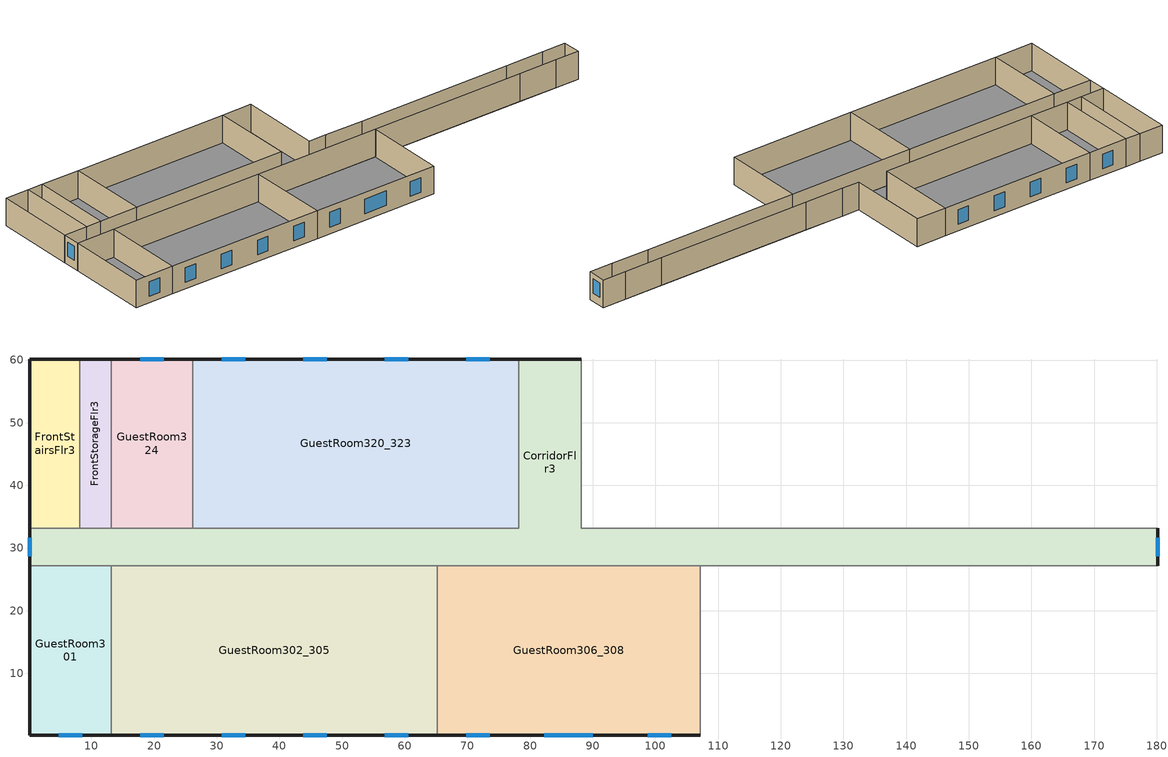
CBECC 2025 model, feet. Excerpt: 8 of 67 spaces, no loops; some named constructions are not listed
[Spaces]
CorridorFlr3
 floor to CorridorFlr2 (NACM_Interior Floor): 88.16,60.16 88.16,33.16 180.16,33.16 180.16,27.16 0.16,27.16 0.16,33.16 78.16,33.16 78.16,60.16 z20
 wall outside (Base_CZ12-NonresMetalFrameWallU055): 0.16,33.16 0.16,27.16 / 180.16,27.16 180.16,33.16 / 88.16,60.16 78.16,60.16 z20:29
 wall to RearStairsFlr3 (NACM_Interior Wall): 180.16,33.16 172.16,33.16 z20:29
 wall to GuestRoom320_323 (NACM_Interior Wall): 78.16,60.16 78.16,33.16 26.16,33.16 z20:29
 wall to GuestRoom324 (NACM_Interior Wall): 26.16,33.16 13.16,33.16 z20:29
 wall to FrontStorageFlr3 (NACM_Interior Wall): 13.16,33.16 8.16,33.16 z20:29
 wall to FrontStairsFlr3 (NACM_Interior Wall): 8.16,33.16 0.16,33.16 z20:29
 wall to GuestRoom301 (NACM_Interior Wall): 0.16,27.16 13.16,27.16 z20:29
 wall to GuestRoom302_305 (NACM_Interior Wall): 13.16,27.16 65.16,27.16 z20:29
 wall to GuestRoom306_308 (NACM_Interior Wall): 65.16,27.16 107.16,27.16 z20:29
 wall to GuestRoom309_312 (NACM_Interior Wall): 107.16,27.16 159.16,27.16 z20:29
 wall to GuestRoom313 (NACM_Interior Wall): 159.16,27.16 172.16,27.16 z20:29
 wall to RearStorageFlr3 (NACM_Interior Wall): 172.16,27.16 180.16,27.16 z20:29
 wall to GuestRoom314 (NACM_Interior Wall): 172.16,33.16 159.16,33.16 z20:29
 wall to GuestRoom315_318 (NACM_Interior Wall): 159.16,33.16 107.16,33.16 z20:29
 wall to GuestRoom319 (NACM_Interior Wall): 107.16,33.16 94.16,33.16 z20:29
 wall to ElevatorCoreFlr3 (NACM_Interior Wall): 94.16,33.16 88.16,33.16 88.16,60.16 z20:29
 window (Base_AllCZ_FixedWinU34_NRes): 0.16,31.68 0.16,28.65 / 180.16,28.65 180.16,31.68 z22.76:27.41
GuestRoom320_323
 floor to GuestRoom220_223 (NACM_Interior Floor): 78.16,60.16 78.16,33.16 26.16,33.16 26.16,60.16 z20
 wall outside (Base_CZ12-ResMetalFrameWallU069): 78.16,60.16 26.16,60.16 z20:29
 wall to GuestRoom324 (NACM_Interior Wall): 26.16,60.16 26.16,33.16 z20:29
 window (Base_AllCZ_FixedWinU36_Res): 73.53,60.16 69.79,60.16 / 60.53,60.16 56.79,60.16 / 47.53,60.16 43.79,60.16 / 34.53,60.16 30.79,60.16 z22.13:26.87
GuestRoom324
 floor to GuestRoom224 (NACM_Interior Floor): 26.16,60.16 26.16,33.16 13.16,33.16 13.16,60.16 z20
 wall outside (Base_CZ12-ResMetalFrameWallU069): 26.16,60.16 13.16,60.16 z20:29
 wall to FrontStorageFlr3 (NACM_Interior Wall): 13.16,60.16 13.16,33.16 z20:29
 window (Base_AllCZ_FixedWinU36_Res): 21.53,60.16 17.79,60.16 z22.13:26.87
FrontStorageFlr3
 floor to FrontStorageFlr2 (NACM_Interior Floor): 13.16,60.16 13.16,33.16 8.16,33.16 8.16,60.16 z20
 wall outside (Base_CZ12-NonresMetalFrameWallU055): 13.16,60.16 8.16,60.16 z20:29
 wall to FrontStairsFlr3 (NACM_Interior Wall): 8.16,60.16 8.16,33.16 z20:29
FrontStairsFlr3
 floor to FrontStairsFlr2 (NACM_Interior Floor): 8.16,60.16 8.16,33.16 0.16,33.16 0.16,60.16 z20
 wall outside (Base_CZ12-NonresMetalFrameWallU055): 8.16,60.16 0.16,60.16 0.16,33.16 z20:29
GuestRoom301
 floor to GuestRoom201 (NACM_Interior Floor): 13.16,27.16 13.16,0.16 0.16,0.16 0.16,27.16 z20
 wall outside (Base_CZ12-ResMetalFrameWallU069): 0.16,27.16 0.16,0.16 13.16,0.16 z20:29
 wall to GuestRoom302_305 (NACM_Interior Wall): 13.16,0.16 13.16,27.16 z20:29
 window (Base_AllCZ_FixedWinU36_Res): 4.79,0.16 8.53,0.16 z22.13:26.87
GuestRoom302_305
 floor to GuestRoom202_205 (NACM_Interior Floor): 65.16,27.16 65.16,0.16 13.16,0.16 13.16,27.16 z20
 wall outside (Base_CZ12-ResMetalFrameWallU069): 13.16,0.16 65.16,0.16 z20:29
 wall to GuestRoom306_308 (NACM_Interior Wall): 65.16,0.16 65.16,27.16 z20:29
 window (Base_AllCZ_FixedWinU36_Res): 17.79,0.16 21.53,0.16 / 30.79,0.16 34.53,0.16 / 43.79,0.16 47.53,0.16 / 56.79,0.16 60.53,0.16 z22.13:26.87
GuestRoom306_308
 floor to GuestRoom206_208 (NACM_Interior Floor): 107.16,27.16 107.16,0.16 65.16,0.16 65.16,27.16 z20
 wall outside (Base_CZ12-ResMetalFrameWallU069): 65.16,0.16 107.16,0.16 z20:29
 wall to GuestRoom309_312 (NACM_Interior Wall): 107.16,0.16 107.16,27.16 z20:29
 window (Base_AllCZ_FixedWinU36_Res): 69.79,0.16 73.53,0.16 / 82.29,0.16 90.03,0.16 / 98.79,0.16 102.53,0.16 z22.13:26.87
[ConsAssm]
Name | CompatibleSurfType | MatRef[1] | MatRef[2] | MatRef[3] | MatRef[4] | MatRef[5] | MatRef[6] | MatRef[7]
Base_CZ12-NonresMetalFrameWallU055 | ExteriorWall | Stucco - 7/8 in. | Compliance Insulation R14.60 | Compliance Insulation R1.41 | Compliance Insulation R0.02 | Compliance Insulation R0.02 | Air - Metal Wall Framing - 16 or 24 in. OC | Gypsum Board - 1/2 in.
Base_CZ12-ResMetalFrameWallU069 | ExteriorWall | Stucco - 7/8 in. | Compliance Insulation R10.06 | Compliance Insulation R2.00 | Compliance Insulation R0.20 | Compliance Insulation R0.10 | Air - Metal Wall Framing - 16 or 24 in. OC | Gypsum Board - 1/2 in.
NACM_Interior Wall | InteriorWall | Gypsum Board - 5/8 in. | Air - Metal Wall Framing - 16 or 24 in. OC | Gypsum Board - 5/8 in.
NACM_Interior Floor | InteriorFloor | Metal Deck - 1/16 in. | Concrete - 140 lb/ft3 - 4 in. | Carpet - 3/4 in.
[Mat]
Name | CodeCat | CodeItem
Stucco - 7/8 in. | Plastering Materials | Stucco - 7/8 in.
Air - Metal Wall Framing - 16 or 24 in. OC | Air | Air - Metal Wall Framing - 16 or 24 in. OC
Gypsum Board - 1/2 in. | Bldg Board and Siding | Gypsum Board - 1/2 in.
Compliance Insulation R10.06 | Insulation Board | Compliance Insulation R10.06
Gypsum Board - 5/8 in. | Bldg Board and Siding | Gypsum Board - 5/8 in.
Carpet - 3/4 in. | Finish Materials | Carpet - 3/4 in.
Concrete - 140 lb/ft3 - 4 in. | Concrete | Concrete - 140 lb/ft3 - 4 in.
Metal Deck - 1/16 in. | Bldg Board and Siding | Metal Deck - 1/16 in.
Compliance Insulation R2.00 | Insulation Board | Compliance Insulation R2.00
Compliance Insulation R0.20 | Insulation Board | Compliance Insulation R0.20
Compliance Insulation R0.10 | Insulation Board | Compliance Insulation R0.10
Compliance Insulation R14.60 | Insulation Board | Compliance Insulation R14.60
Compliance Insulation R1.41 | Insulation Board | Compliance Insulation R1.41
Compliance Insulation R0.02 | Insulation Board | Compliance Insulation R0.02
[FenCons] FenType=VerticalFenestration; FenProdType=FixedWindow; AssmContext=Manufactured; CertificationMthd=NFRCRated; VT=0.42
Name | SHGC | UFactor
Base_AllCZ_FixedWinU34_NRes | 0.22 | 0.34
Base_AllCZ_FixedWinU36_Res | 0.25 | 0.36
[Story]
Building Story 3
[Spc] Story=Building Story 3
Name | ThrmlZnRef | Vol | SpcFuncDefaultsRef | IsResCommon | OccSensorCtrl | ResDHWSysRef | GuestRmResSpcDHWFeaturesRef | HotelMotelGuestRmCnt
CorridorFlr3 | CorridorFlr3 Thermal Zone | 12150.1 | Corridor/Stairwells/Support | 1 | 1
FrontStairsFlr3 | FrontStairsFlr3 Thermal Zone | 1944 | Corridor/Stairwells/Support | 1 | 1
FrontStorageFlr3 | FrontStorageFlr3 Thermal Zone | 1215 | Corridor/Stairwells/Support | 1 | 1
GuestRoom301 | GuestRoom301 Thermal Zone | 3159.23 | Hotel Guest Room |  |  | GuestRm DHW Sys | GuestRoom301 gstrm
GuestRoom302_305 | GuestRoom302_305 Thermal Zone | 12636.9 | Hotel Guest Room |  |  | GuestRm DHW Sys | GuestRoom302_305 gstrm | 4
GuestRoom306_308 | GuestRoom306_308 Thermal Zone | 10206.7 | Hotel Guest Room |  |  | GuestRm DHW Sys | GuestRoom306_308 gstrm | 3
GuestRoom320_323 | GuestRoom320_323 Thermal Zone | 12636 | Hotel Guest Room |  |  | GuestRm DHW Sys | GuestRoom320_323 gstrm | 4
GuestRoom324 | GuestRoom324 Thermal Zone | 3159 | Hotel Guest Room |  |  | GuestRm DHW Sys | GuestRoom324 gstrm
[ResZnGrp]
ResZn Group F1; ResZn Group F2; ResZn Group F3; ResZn Group F4
[ResOtherZn] CeilingHeight=9; FloorHeight=10; WinHeadHeight=6.7; NumStories=1; DryerFuel=Electricity
Name | Type | SpcFunc | VentSpcFunc | ozHVACSystem | ozDHWSys | Area | Bottom | AirFlowMeter | IAQOption | IAQFanRef[1]
F1 Business Center | Conditioned | Conference, Multipurpose and Meeting Area | General - Conference/meeting | F1 Business Cent AirSys | DHW Heat Pump Indiv | 360 | 0.7 | One
F1 Corridor | Conditioned | Corridor Area | Residential - Common corridors | F1 Corridor AirSys |  | 1464 | 0.7 | One
F1 Fitness Center | Conditioned | Exercise/Fitness Center and Gymnasium Areas | Sports/Entertainment - Gym, sports arena (play area) | F1 Fitness Cente AirSys | DHW Heat Pump Indiv | 900 | 0.7 | One
F1 Leasing Office | Conditioned | Office Area (>250 square feet) | Office - Office space | F1 Leasing Offic AirSys | DHW Heat Pump Indiv | 414 | 0.7 | One
F1 Lobby | Conditioned | Lobby, Main Entry | Residential - Common corridors | F1 Lobby AirSys | DHW Heat Pump Indiv | 1050 | 0.7 | One
F1 Mech Rm | Unconditioned | Electrical, Mechanical, Telephone Rooms | Misc - All others |  | DHW Heat Pump Indiv | 384 | 0.7 | Six | Individual IAQ Fans | F1 Mech Rm IAQ Fan
F1 Stairs E | Conditioned | Stairwell | Residential - Common corridors | F1 Stairs E AirSys |  | 180 | 0.7 | One
F1 Stairs W | Conditioned | Stairwell | Residential - Common corridors | F1 Stairs W AirSys |  | 180 | 0.7 | One
F2 Corridor | Conditioned | Corridor Area | Residential - Common corridors | F2 Corridor AirSys |  | 2340 | 10.7 | Two
F2 Break Room | Conditioned | Lounge, Breakroom, or Waiting Area | General - Break rooms | F2 Break Room AirSys | DHW Heat Pump Indiv | 180 | 10.7 | Two
F2 Stairs E | Conditioned | Stairwell | Residential - Common corridors | F2 Stairs E AirSys |  | 180 | 10.7 | Two
F2 Stairs W | Conditioned | Stairwell | Residential - Common corridors | F2 Stairs W AirSys |  | 180 | 10.7 | Two
F3 Corridor | Conditioned | Corridor Area | Residential - Common corridors | F3 Corridor AirSys |  | 2340 | 20.7 | Three
F3 Break Room | Conditioned | Lounge, Breakroom, or Waiting Area | General - Break rooms | F3 Break Room AirSys | DHW Heat Pump Indiv | 180 | 20.7 | Three
F3 Stairs E | Conditioned | Stairwell | Residential - Common corridors | F3 Stairs E AirSys |  | 180 | 20.7 | Three
F3 Stairs W | Conditioned | Stairwell | Residential - Common corridors | F3 Stairs W AirSys |  | 180 | 20.7 | Three
F4 Corridor | Conditioned | Corridor Area | Residential - Common corridors | F4 Corridor AirSys |  | 2340 | 30.7 | Four
F4 Break Room | Conditioned | Lounge, Breakroom, or Waiting Area | General - Break rooms | F4 Break Room AirSys | DHW Heat Pump Indiv | 180 | 30.7 | Four
F4 Stairs E | Conditioned | Stairwell | Residential - Common corridors | F4 Stairs E AirSys |  | 180 | 30.7 | Four
[ResIntWall] Status=New; IsPartySurface=1
Name | Area | Construction | OtherSideModeled | Outside
F1 Business Center To F1 Retail SE Top Int Wall Front; F1 Corridor To F1 Retail NW Outer Core Int Wall Back; F1 Corridor To F1 Retail NW Inner Core Int Wall Back; F1 Corridor To F1 Retail NE Core Int Wall Back; F1 Corridor To F1 Retail NE Inner Int Wall Back | 240 | Int Wall Cons | 0
F1 Business Center To F1 Lobby Int Wall Back | 240 | Int Wall Cons | 1 | F1 Lobby
F1 Business Center To F1 Lobby Int Wall Right | 150 | Int Wall Cons | 1 | F1 Lobby
F1 Corridor To F1 Leasing Office Int Wall Left | 70 | Int Wall Cons | 1 | F1 Leasing Office
F1 Corridor To F1 Fitness Center Int Wall Right | 170 | Int Wall Cons | 1 | F1 Fitness Center
F1 Corridor To F1 Retail NW Outer Int Wall Back; F1 Fitness Center To F1 Retail NE Inner Int Wall Back | 60 | Int Wall Cons | 0
F1 Corridor To F1 Retail N Core Int Wall Back | 290 | Int Wall Cons | 0
F1 Corridor To F1 Retail N Core Int Wall Left; F1 Corridor To F1 Retail NE Inner Int Wall Right | 600 | Int Wall Cons | 0
F1 Fitness Center To F1 Lobby Int Wall Front | 300 | Int Wall Cons | 1 | F1 Lobby
F1 Fitness Center To F1 Lobby Int Wall Left | 130 | Int Wall Cons | 1 | F1 Lobby
F1 Leasing Office To F1 Retail SW Top Int Wall Front; F1 Leasing Office To F1 Retail NW Outer Int Wall Back; F1 Stairs W To F1 Retail SW Bottom Int Wall Front | 180 | Int Wall Cons | 0
F1 Leasing Office To F1 Mech Rm Int Wall Right | 160 | Interior Wall adjacent Unconditioned | 1 | F1 Mech Rm
F1 Lobby To F1 Retail SE Top Int Wall Front | 360 | Int Wall Cons | 0
F1 Mech Rm To F1 Retail SW Top Int Wall Front | 240 | Interior Wall adjacent Unconditioned | 0
F1 Mech Rm To F1 Corridor Int Wall Back | 240 | Interior Wall adjacent Unconditioned | 1 | F1 Corridor
F1 Mech Rm To F1 Retail SW Top Int Wall Right | 60 | Interior Wall adjacent Unconditioned | 0
F1 Stairs E To F1 Lobby Int Wall Front | 180 | Int Wall Cons | 1 | F1 Lobby
F1 Stairs E To F1 Corridor Int Wall Back; F1 Stairs W To F1 Corridor Int Wall Back | 180 | Int Wall Cons | 1 | F1 Corridor
F1 Stairs E To F1 Corridor Int Wall Right | 100 | Int Wall Cons | 1 | F1 Corridor
F1 Stairs W F1 Mech Rm Int Wall Left | 100 | Interior Wall adjacent Unconditioned | 1 | F1 Mech Rm
F2 Res Zn E Court to F2 Res Zn SE Court Int Wall Front | 240 | Int Wall Cons | 1 | F2 Res Zn SE Court
F2 Res Zn E Court to F2 Corridor Int Wall Left; F2 Res Zn W Court to F2 Corridor Int Wall Right | 600 | Int Wall Cons | 1 | F2 Corridor
F2 Res Zn E Court to F2 Corridor Int Wall Back; F2 Res Zn SE Court to F2 Corridor Int Wall Back; F2 Res Zn SW Court to F2 Corridor Int Wall Back; F2 Res Zn W Court to F2 Corridor Int Wall Back | 60 | Int Wall Cons | 1 | F2 Corridor
F2 Res Zn E Perim to F2 Res Zn SE Perim Int Wall Front | 300 | Int Wall Cons | 1 | F2 Res Zn SE Perim
F2 Res Zn E Perim to F2 Corridor Int Wall Left; F2 Res Zn S Court 2-Bed to F2 Corridor Int Wall Back; F2 Res Zn W Perim to F2 Corridor Int Wall Right | 720 | Int Wall Cons | 1 | F2 Corridor
F2 Res Zn E Perim to F2 Res Zn NE Perim Int Wall Back; F2 Res Zn N Perim to F2 Res Zn NE Perim Int Wall Right | 300 | Int Wall Cons | 1 | F2 Res Zn NE Perim
F2 Res Zn N Perim to F2 Corridor Int Wall Front | 1200 | Int Wall Cons | 1 | F2 Corridor
F2 Res Zn N Perim to F2 Res Zn NW Perim Int Wall Left; F2 Res Zn W Perim to F2 Res Zn NW Perim Int Wall Back | 300 | Int Wall Cons | 1 | F2 Res Zn NW Perim
F2 Res Zn NE Perim to F2 Corridor Int Wall Left; F2 Res Zn NW Perim to F2 Corridor Int Wall Right | 170 | Int Wall Cons | 1 | F2 Corridor
F2 Res Zn S Court 1-Bed to F2 Res Zn S Court 2-Bed Int Wall Left | 300 | Int Wall Cons | 1 | F2 Res Zn S Court 2-Bed
F2 Res Zn S Court 1-Bed to F2 Corridor Int Wall Back | 240 | Int Wall Cons | 1 | F2 Corridor
F2 Res Zn S Court 1-Bed to F2 Corridor Int Wall Right | 150 | Int Wall Cons | 1 | F2 Corridor
F2 Res Zn S Court 2-Bed to F2 Corridor Int Wall Left | 450 | Int Wall Cons | 1 | F2 Corridor
F2 Res Zn S Court 2-Bed to F2 Corridor Int Wall Right | 300 | Int Wall Cons | 1 | F2 Corridor
F2 Res Zn SE Court to F2 Res Zn SW Perim Int Wall Left | 180 | Int Wall Cons | 1 | F2 Res Zn SW Perim
F2 Res Zn SW Court to F2 Res Zn SE Perim Int Wall Right | 180 | Int Wall Cons | 1 | F2 Res Zn SE Perim
F2 Res Zn SE Perim to F2 Corridor Int Wall Left; F2 Res Zn SW Perim to F2 Corridor Int Wall Right | 180 | Int Wall Cons | 1 | F2 Corridor
F2 Res Zn W Court to F2 Res Zn SW Court Int Wall Front | 240 | Int Wall Cons | 1 | F2 Res Zn SW Court
F2 Res Zn W Perim to F2 Res Zn SW Perim Int Wall Front | 300 | Int Wall Cons | 1 | F2 Res Zn SW Perim
F2 Corridor To F2 Res Zn S Court 2-Bed Int Wall Back | 120 | Int Wall Cons | 1 | F2 Res Zn S Court 2-Bed
F2 Break Room To F2 Res Zn S Court 1-Bed Int Wall Left | 150 | Int Wall Cons | 1 | F2 Res Zn S Court 1-Bed
F2 Break Room To F2 Corridor Int Wall Back | 120 | Int Wall Cons | 1 | F2 Corridor
F2 Break Room To F2 Res Zn S Court 2-Bed Int Wall Right | 150 | Int Wall Cons | 1 | F2 Res Zn S Court 2-Bed
F2 Stairs E To F2 Res Zn W Court Int Wall Front | 180 | Int Wall Cons | 1 | F2 Res Zn W Court
F2 Stairs E To F2 Res Zn S Court 2-Bed Int Wall Back; F2 Stairs W To F2 Res Zn S Court 2-Bed Int Wall Back | 180 | Int Wall Cons | 1 | F2 Res Zn S Court 2-Bed
F2 Stairs E To F2 Corridor Int Wall Right; F2 Stairs W To F2 Corridor Int Wall Left | 100 | Int Wall Cons | 1 | F2 Corridor
F2 Stairs W To F2 Res Zn E Court Int Wall Front | 180 | Int Wall Cons | 1 | F2 Res Zn E Court
F3 Res Zn E Court to F3 Res Zn SE Court Int Wall Front | 240 | Int Wall Cons | 1 | F3 Res Zn SE Court
F3 Res Zn E Court to F3 Corridor Int Wall Left; F3 Res Zn W Court to F3 Corridor Int Wall Right | 600 | Int Wall Cons | 1 | F3 Corridor
F3 Res Zn E Court to F3 Corridor Int Wall Back; F3 Res Zn SE Court to F3 Corridor Int Wall Back; F3 Res Zn SW Court to F3 Corridor Int Wall Back; F3 Res Zn W Court to F3 Corridor Int Wall Back | 60 | Int Wall Cons | 1 | F3 Corridor
F3 Res Zn E Perim to F3 Res Zn SE Perim Int Wall Front | 300 | Int Wall Cons | 1 | F3 Res Zn SE Perim
F3 Res Zn E Perim to F3 Corridor Int Wall Left; F3 Res Zn S Court 2-Bed to F3 Corridor Int Wall Back; F3 Res Zn W Perim to F3 Corridor Int Wall Right | 720 | Int Wall Cons | 1 | F3 Corridor
F3 Res Zn E Perim to F3 Res Zn NE Perim Int Wall Back; F3 Res Zn N Perim to F3 Res Zn NE Perim Int Wall Right | 300 | Int Wall Cons | 1 | F3 Res Zn NE Perim
F3 Res Zn N Perim to F3 Corridor Int Wall Front | 1200 | Int Wall Cons | 1 | F3 Corridor
F3 Res Zn N Perim to F3 Res Zn NW Perim Int Wall Left; F3 Res Zn W Perim to F3 Res Zn NW Perim Int Wall Back | 300 | Int Wall Cons | 1 | F3 Res Zn NW Perim
F3 Res Zn NE Perim to F3 Corridor Int Wall Left; F3 Res Zn NW Perim to F3 Corridor Int Wall Right | 170 | Int Wall Cons | 1 | F3 Corridor
F3 Res Zn S Court 1-Bed to F3 Res Zn S Court 2-Bed Int Wall Left | 300 | Int Wall Cons | 1 | F3 Res Zn S Court 2-Bed
F3 Res Zn S Court 1-Bed to F3 Corridor Int Wall Back | 240 | Int Wall Cons | 1 | F3 Corridor
F3 Res Zn S Court 1-Bed to F3 Corridor Int Wall Right | 150 | Int Wall Cons | 1 | F3 Corridor
F3 Res Zn S Court 2-Bed to F3 Corridor Int Wall Left | 450 | Int Wall Cons | 1 | F3 Corridor
F3 Res Zn S Court 2-Bed to F3 Corridor Int Wall Right | 300 | Int Wall Cons | 1 | F3 Corridor
F3 Res Zn SE Court to F3 Res Zn SW Perim Int Wall Left | 180 | Int Wall Cons | 1 | F3 Res Zn SW Perim
F3 Res Zn SW Court to F3 Res Zn SE Perim Int Wall Right | 180 | Int Wall Cons | 1 | F3 Res Zn SE Perim
F3 Res Zn SE Perim to F3 Corridor Int Wall Left; F3 Res Zn SW Perim to F3 Corridor Int Wall Right | 180 | Int Wall Cons | 1 | F3 Corridor
F3 Res Zn W Court to F3 Res Zn SW Court Int Wall Front | 240 | Int Wall Cons | 1 | F3 Res Zn SW Court
F3 Res Zn W Perim to F3 Res Zn SW Perim Int Wall Front | 300 | Int Wall Cons | 1 | F3 Res Zn SW Perim
F3 Corridor To F3 Res Zn S Court 2-Bed Int Wall Back | 120 | Int Wall Cons | 1 | F3 Res Zn S Court 2-Bed
F3 Break Room To F3 Res Zn S Court 1-Bed Int Wall Left | 150 | Int Wall Cons | 1 | F3 Res Zn S Court 1-Bed
F3 Break Room To F3 Corridor Int Wall Back | 120 | Int Wall Cons | 1 | F3 Corridor
F3 Break Room To F3 Res Zn S Court 2-Bed Int Wall Right | 150 | Int Wall Cons | 1 | F3 Res Zn S Court 2-Bed
F3 Stairs E To F3 Res Zn W Court Int Wall Front | 180 | Int Wall Cons | 1 | F3 Res Zn W Court
F3 Stairs E To F3 Res Zn S Court 2-Bed Int Wall Back; F3 Stairs W To F3 Res Zn S Court 2-Bed Int Wall Back | 180 | Int Wall Cons | 1 | F3 Res Zn S Court 2-Bed
F3 Stairs E To F3 Corridor Int Wall Right; F3 Stairs W To F3 Corridor Int Wall Left | 100 | Int Wall Cons | 1 | F3 Corridor
F3 Stairs W To F3 Res Zn E Court Int Wall Front | 180 | Int Wall Cons | 1 | F3 Res Zn E Court
F4 Res Zn E Court to F4 Res Zn SE Court Int Wall Front | 240 | Int Wall Cons | 1 | F4 Res Zn SE Court
F4 Res Zn E Court to F4 Corridor Int Wall Left; F4 Res Zn W Court to F4 Corridor Int Wall Right | 600 | Int Wall Cons | 1 | F4 Corridor
F4 Res Zn E Court to F4 Corridor Int Wall Back; F4 Res Zn SE Court to F4 Corridor Int Wall Back; F4 Res Zn SW Court to F4 Corridor Int Wall Back; F4 Res Zn W Court to F4 Corridor Int Wall Back | 60 | Int Wall Cons | 1 | F4 Corridor
F4 Res Zn E Perim to F4 Res Zn SE Perim Int Wall Front | 300 | Int Wall Cons | 1 | F4 Res Zn SE Perim
F4 Res Zn E Perim to F4 Corridor Int Wall Left; F4 Res Zn S Court 2-Bed to F4 Corridor Int Wall Back; F4 Res Zn W Perim to F4 Corridor Int Wall Right | 720 | Int Wall Cons | 1 | F4 Corridor
F4 Res Zn E Perim to F4 Res Zn NE Perim Int Wall Back; F4 Res Zn N Perim to F4 Res Zn NE Perim Int Wall Right | 300 | Int Wall Cons | 1 | F4 Res Zn NE Perim
F4 Res Zn N Perim to F4 Corridor Int Wall Front | 1200 | Int Wall Cons | 1 | F4 Corridor
F4 Res Zn N Perim to F4 Res Zn NW Perim Int Wall Left; F4 Res Zn W Perim to F4 Res Zn NW Perim Int Wall Back | 300 | Int Wall Cons | 1 | F4 Res Zn NW Perim
F4 Res Zn NE Perim to F4 Corridor Int Wall Left; F4 Res Zn NW Perim to F4 Corridor Int Wall Right | 170 | Int Wall Cons | 1 | F4 Corridor
F4 Res Zn S Court 1-Bed to F4 Res Zn S Court 2-Bed Int Wall Left | 300 | Int Wall Cons | 1 | F4 Res Zn S Court 2-Bed
F4 Res Zn S Court 1-Bed to F4 Corridor Int Wall Back | 240 | Int Wall Cons | 1 | F4 Corridor
F4 Res Zn S Court 1-Bed to F4 Corridor Int Wall Right | 150 | Int Wall Cons | 1 | F4 Corridor
F4 Res Zn S Court 2-Bed to F4 Corridor Int Wall Left | 450 | Int Wall Cons | 1 | F4 Corridor
F4 Res Zn S Court 2-Bed to F4 Corridor Int Wall Right | 300 | Int Wall Cons | 1 | F4 Corridor
F4 Res Zn SE Court to F4 Res Zn SW Perim Int Wall Left | 180 | Int Wall Cons | 1 | F4 Res Zn SW Perim
F4 Res Zn SW Court to F4 Res Zn SE Perim Int Wall Right | 180 | Int Wall Cons | 1 | F4 Res Zn SE Perim
F4 Res Zn SE Perim to F4 Corridor Int Wall Left; F4 Res Zn SW Perim to F4 Corridor Int Wall Right | 180 | Int Wall Cons | 1 | F4 Corridor
F4 Res Zn W Court to F4 Res Zn SW Court Int Wall Front | 240 | Int Wall Cons | 1 | F4 Res Zn SW Court
F4 Res Zn W Perim to F4 Res Zn SW Perim Int Wall Front | 300 | Int Wall Cons | 1 | F4 Res Zn SW Perim
F4 Corridor To F4 Res Zn S Court 2-Bed Int Wall Back | 120 | Int Wall Cons | 1 | F4 Res Zn S Court 2-Bed
F4 Break Room To F4 Res Zn S Court 1-Bed Int Wall Left | 150 | Int Wall Cons | 1 | F4 Res Zn S Court 1-Bed
F4 Break Room To F4 Corridor Int Wall Back | 120 | Int Wall Cons | 1 | F4 Corridor
F4 Break Room To F4 Res Zn S Court 2-Bed Int Wall Right | 150 | Int Wall Cons | 1 | F4 Res Zn S Court 2-Bed
[ResExtWall] Status=New; Tilt=90
Name | Orientation | OrientationValue | Area | Construction
F1 Business Center Ext Wall Left; F1 Lobby Ext Wall Left | Left | 90 | 150 | NonRes Exterior Wall Cons
F1 Corridor Ext Wall Front | Front | 0 | 600 | NonRes Exterior Wall Cons
F1 Corridor Ext Wall Back | Back | 180 | 70 | NonRes Exterior Wall Cons
F1 Fitness Center Ext Wall Right | Right | 270 | 300 | NonRes Exterior Wall Cons
F1 Leasing Office Ext Wall Left | Left | 90 | 230 | NonRes Exterior Wall Cons
F1 Lobby Ext Wall Right | Right | 270 | 170 | NonRes Exterior Wall Cons
F1 Stairs E Ext Wall Left | Left | 90 | 100 | NonRes Exterior Wall Cons
F1 Stairs W Ext Wall Right | Right | 270 | 100 | NonRes Exterior Wall Cons
F2 Res Zn E Court Ext Wall Right; F3 Res Zn E Court Ext Wall Right; F4 Res Zn E Court Ext Wall Right | Right | 270 | 600 | Res Exterior Wall Cons
F2 Res Zn E Perim Ext Wall Right; F3 Res Zn E Perim Ext Wall Right; F4 Res Zn E Perim Ext Wall Right | Right | 270 | 720 | Res Exterior Wall Cons
F2 Res Zn N Perim Ext Wall Back; F3 Res Zn N Perim Ext Wall Back; F4 Res Zn N Perim Ext Wall Back | Back | 180 | 1200 | Res Exterior Wall Cons
F2 Res Zn NE Perim Ext Wall Back; F2 Res Zn NW Perim Ext Wall Back; F3 Res Zn NE Perim Ext Wall Back; F3 Res Zn NW Perim Ext Wall Back; F4 Res Zn NE Perim Ext Wall Back; F4 Res Zn NW Perim Ext Wall Back | Back | 180 | 300 | Res Exterior Wall Cons
F2 Res Zn NE Perim Ext Wall Right; F3 Res Zn NE Perim Ext Wall Right; F4 Res Zn NE Perim Ext Wall Right | Right | 270 | 470 | Res Exterior Wall Cons
F2 Res Zn NW Perim Ext Wall Left; F3 Res Zn NW Perim Ext Wall Left; F4 Res Zn NW Perim Ext Wall Left | Left | 90 | 470 | Res Exterior Wall Cons
F2 Res Zn S Court 1-Bed Ext Wall Front; F2 Res Zn S Court 2-Bed Ext Wall Front; F3 Res Zn S Court 1-Bed Ext Wall Front; F3 Res Zn S Court 2-Bed Ext Wall Front; F4 Res Zn S Court 1-Bed Ext Wall Front; F4 Res Zn S Court 2-Bed Ext Wall Front | Front | 0 | 240 | Res Exterior Wall Cons
F2 Res Zn SE Court Ext Wall Front; F2 Res Zn SW Court Ext Wall Front; F2 Res Zn SE Perim Ext Wall Front; F2 Res Zn SW Perim Ext Wall Front; F3 Res Zn SE Court Ext Wall Front; F3 Res Zn SW Court Ext Wall Front; F3 Res Zn SE Perim Ext Wall Front; F3 Res Zn SW Perim Ext Wall Front; F4 Res Zn SE Court Ext Wall Front; F4 Res Zn SW Court Ext Wall Front; F4 Res Zn SE Perim Ext Wall Front; F4 Res Zn SW Perim Ext Wall Front | Front | 0 | 300 | Res Exterior Wall Cons
F2 Res Zn SE Court Ext Wall Right; F3 Res Zn SE Court Ext Wall Right; F4 Res Zn SE Court Ext Wall Right | Right | 270 | 180 | Res Exterior Wall Cons
F2 Res Zn SW Court Ext Wall Left; F3 Res Zn SW Court Ext Wall Left; F4 Res Zn SW Court Ext Wall Left | Left | 90 | 180 | Res Exterior Wall Cons
F2 Res Zn SE Perim Ext Wall Right; F3 Res Zn SE Perim Ext Wall Right; F4 Res Zn SE Perim Ext Wall Right | Right | 270 | 360 | Res Exterior Wall Cons
F2 Res Zn SW Perim Ext Wall Left; F3 Res Zn SW Perim Ext Wall Left; F4 Res Zn SW Perim Ext Wall Left | Left | 90 | 360 | Res Exterior Wall Cons
F2 Res Zn W Court Ext Wall Left; F3 Res Zn W Court Ext Wall Left; F4 Res Zn W Court Ext Wall Left | Left | 90 | 600 | Res Exterior Wall Cons
F2 Res Zn W Perim Ext Wall Left; F3 Res Zn W Perim Ext Wall Left; F4 Res Zn W Perim Ext Wall Left | Left | 90 | 720 | Res Exterior Wall Cons
F2 Break Room Ext Wall Front; F3 Break Room Ext Wall Front; F4 Break Room Ext Wall Front | Front | 0 | 120 | Res Exterior Wall Cons
F2 Stairs E Ext Wall Left; F3 Stairs E Ext Wall Left | Left | 90 | 100 | Res Exterior Wall Cons
F2 Stairs W Ext Wall Right; F3 Stairs W Ext Wall Right | Right | 270 | 100 | Res Exterior Wall Cons
[ResWin] Status=New; SpecMethod=Window Dimensions (required for fins/overhangs); Width=3; exWidth=3; exUfactorSHGCSource=NFRC; exExteriorShade=Insect Screen (default); ModelFinsOverhang=0; OverhangDepth=0; OverhangDistUp=0; OverhangExL=0; OverhangExR=0; OverhangFlap=0; exOverhangDepth=0; exOverhangDistUp=0; exOverhangExL=0; exOverhangExR=0; exOverhangFlap=0; LeftFinBotUp=0; exLeftFinDepth=0; exLeftFinTopUp=0; exLeftFinDistL=0; exLeftFinBotUp=0; RightFinBotUp=0; exRightFinDepth=0; exRightFinTopUp=0; exRightFinDistR=0; exRightFinBotUp=0
Name | WinType | Height | Multiplier | exHeight | exMultiplier | exNFRCUfactor | exNFRCSHGC | LeftFinDepth | LeftFinTopUp | LeftFinDistL | RightFinDepth | RightFinTopUp | RightFinDistR
F1 Business Center Win Left Court | Operable | 5 | 1.176 | 5 | 27.34 | 0.46 | 0.22 | 120 | 43.3 | 30.735 | 0 | 0 | 0
F1 Corridor Win Front Court | Operable | 5 | 2.039 | 5 | 27.34 | 0.46 | 0.22 | 88 | 43.3 | 26.941 | 88 | 43.3 | 26.941
F1 Corridor Glass Door Front Court | Glass Door | 6.67 | 2 | 6.67 | 1 | 0.45 | 0.23 | 88 | 43.3 | 27 | 88 | 43.3 | 27
F1 Corridor Glass Door Back Perim; F1 Leasing Office Glass Door Left Perim | Glass Door | 6.67 | 1 | 6.67 | 1 | 0.45 | 0.23 | 0 | 0 | 0 | 0 | 0 | 0
F1 Fitness Center Win Right Perim | Operable | 5 | 2.353 | 5 | 27.34 | 0.46 | 0.22 | 0 | 0 | 0 | 0 | 0 | 0
F1 Leasing Office Win Left Perim | Operable | 5 | 0.471 | 5 | 27.34 | 0.46 | 0.22 | 0 | 0 | 0 | 0 | 0 | 0
F1 Lobby Glass Door Left Court | Glass Door | 6.67 | 2 | 6.67 | 1 | 0.45 | 0.23 | 120 | 43.3 | 14.5 | 0 | 0 | 0
F1 Lobby Win Right Perim | Operable | 5 | 1.333 | 5 | 27.34 | 0.46 | 0.22 | 0 | 0 | 0 | 0 | 0 | 0
F2 Res Zn E Court Win Right Court | Operable | 5 | 13.725 | 5 | 9.63 | 0.46 | 0.22 | 120 | 33.3 | 19.412 | 0 | 0 | 0
F2 Res Zn E Perim Win Right Perim; F2 Res Zn W Perim Win Left Perim; F3 Res Zn E Perim Win Right Perim; F3 Res Zn W Perim Win Left Perim; F4 Res Zn E Perim Win Right Perim; F4 Res Zn W Perim Win Left Perim | Operable | 5 | 14.118 | 5 | 9.63 | 0.46 | 0.22 | 0 | 0 | 0 | 0 | 0 | 0
F2 Res Zn N Perim Win Back Perim; F3 Res Zn N Perim Win Back Perim; F4 Res Zn N Perim Win Back Perim | Operable | 5 | 23.529 | 5 | 27.34 | 0.46 | 0.22 | 0 | 0 | 0 | 0 | 0 | 0
F2 Res Zn NE Perim Win Back Perim; F2 Res Zn NW Perim Win Back Perim; F2 Res Zn SE Court Win Front Perim; F2 Res Zn SW Court Win Front Perim; F2 Res Zn SE Perim Win Front Perim; F2 Res Zn SW Perim Win Front Perim; F3 Res Zn NE Perim Win Back Perim; F3 Res Zn NW Perim Win Back Perim; F3 Res Zn SE Court Win Front Perim; F3 Res Zn SW Court Win Front Perim; F3 Res Zn SE Perim Win Front Perim; F3 Res Zn SW Perim Win Front Perim; F4 Res Zn NE Perim Win Back Perim; F4 Res Zn NW Perim Win Back Perim; F4 Res Zn SE Court Win Front Perim; F4 Res Zn SW Court Win Front Perim; F4 Res Zn SE Perim Win Front Perim; F4 Res Zn SW Perim Win Front Perim | Operable | 5 | 5.882 | 5 | 27.34 | 0.46 | 0.22 | 0 | 0 | 0 | 0 | 0 | 0
F2 Res Zn NE Perim Win Right Perim; F2 Res Zn NW Perim Win Left Perim; F3 Res Zn NE Perim Win Right Perim; F3 Res Zn NW Perim Win Left Perim; F4 Res Zn NE Perim Win Right Perim; F4 Res Zn NW Perim Win Left Perim | Operable | 5 | 9.216 | 5 | 9.63 | 0.46 | 0.22 | 0 | 0 | 0 | 0 | 0 | 0
F2 Res Zn S Court 1-Bed Win Front Court | Operable | 5 | 4.706 | 5 | 27.34 | 0.46 | 0.22 | 88 | 33.3 | 16.941 | 88 | 33.3 | 28.941
F2 Res Zn S Court 2-Bed Win Front Court E | Operable | 5 | 2.353 | 5 | 27.34 | 0.46 | 0.22 | 88 | 33.3 | 50.471 | 88 | 33.3 | 2.471
F2 Res Zn S Court 2-Bed Win Front Court W | Operable | 5 | 2.353 | 5 | 27.34 | 0.46 | 0.22 | 88 | 33.3 | 2.471 | 88 | 33.3 | 50.471
F2 Res Zn SE Court Win Right Court | Operable | 5 | 3.529 | 5 | 9.63 | 0.46 | 0.22 | 120 | 33.3 | 73.706 | 0 | 0 | 0
F2 Res Zn SW Court Win Left Court | Operable | 5 | 3.529 | 5 | 9.63 | 0.46 | 0.22 | 0 | 0 | 0 | 120 | 33.3 | 73.706
F2 Res Zn SE Perim Win Right Perim; F2 Res Zn SW Perim Win Left Perim; F3 Res Zn SE Perim Win Right Perim; F3 Res Zn SW Perim Win Left Perim; F4 Res Zn SE Perim Win Right Perim; F4 Res Zn SW Perim Win Left Perim | Operable | 5 | 7.059 | 5 | 9.63 | 0.46 | 0.22 | 0 | 0 | 0 | 0 | 0 | 0
F2 Res Zn W Court Win Left Court | Operable | 5 | 13.725 | 5 | 9.63 | 0.46 | 0.22 | 0 | 0 | 0 | 120 | 33.3 | 19.412
F2 Break Room Win Front Court | Operable | 5 | 2.353 | 5 | 27.34 | 0.46 | 0.22 | 88 | 33.3 | 38.471 | 88 | 33.3 | 14.471
F3 Res Zn E Court Win Right Court | Operable | 5 | 13.725 | 5 | 9.63 | 0.46 | 0.22 | 120 | 23.3 | 19.412 | 0 | 0 | 0
F3 Res Zn S Court 1-Bed Win Front Court | Operable | 5 | 4.706 | 5 | 27.34 | 0.46 | 0.22 | 88 | 23.3 | 16.941 | 88 | 23.3 | 28.941
F3 Res Zn S Court 2-Bed Win Front Court E | Operable | 5 | 2.353 | 5 | 27.34 | 0.46 | 0.22 | 88 | 23.3 | 50.471 | 88 | 23.3 | 2.471
F3 Res Zn S Court 2-Bed Win Front Court W | Operable | 5 | 2.353 | 5 | 27.34 | 0.46 | 0.22 | 88 | 23.3 | 2.471 | 88 | 23.3 | 50.471
F3 Res Zn SE Court Win Right Court | Operable | 5 | 3.529 | 5 | 9.63 | 0.46 | 0.22 | 120 | 23.3 | 73.706 | 0 | 0 | 0
F3 Res Zn SW Court Win Left Court | Operable | 5 | 3.529 | 5 | 9.63 | 0.46 | 0.22 | 0 | 0 | 0 | 120 | 23.3 | 73.706
F3 Res Zn W Court Win Left Court | Operable | 5 | 13.725 | 5 | 9.63 | 0.46 | 0.22 | 0 | 0 | 0 | 120 | 23.3 | 19.412
F3 Break Room Win Front Court | Operable | 5 | 2.353 | 5 | 27.34 | 0.46 | 0.22 | 88 | 23.3 | 38.471 | 88 | 23.3 | 14.471
F4 Res Zn E Court Win Right Court | Operable | 5 | 13.725 | 5 | 9.63 | 0.46 | 0.22 | 120 | 13.3 | 19.412 | 0 | 0 | 0
F4 Res Zn S Court 1-Bed Win Front Court | Operable | 5 | 4.706 | 5 | 27.34 | 0.46 | 0.22 | 88 | 13.3 | 16.941 | 88 | 13.3 | 28.941
F4 Res Zn S Court 2-Bed Win Front Court E | Operable | 5 | 2.353 | 5 | 27.34 | 0.46 | 0.22 | 88 | 13.3 | 50.471 | 88 | 13.3 | 2.471
F4 Res Zn S Court 2-Bed Win Front Court W | Operable | 5 | 2.353 | 5 | 27.34 | 0.46 | 0.22 | 88 | 13.3 | 2.471 | 88 | 13.3 | 50.471
F4 Res Zn SE Court Win Right Court | Operable | 5 | 3.529 | 5 | 9.63 | 0.46 | 0.22 | 120 | 13.3 | 73.706 | 0 | 0 | 0
F4 Res Zn SW Court Win Left Court | Operable | 5 | 3.529 | 5 | 9.63 | 0.46 | 0.22 | 0 | 0 | 0 | 120 | 13.3 | 73.706
F4 Res Zn W Court Win Left Court | Operable | 5 | 13.725 | 5 | 9.63 | 0.46 | 0.22 | 0 | 0 | 0 | 120 | 13.3 | 19.412
F4 Break Room Win Front Court | Operable | 5 | 2.353 | 5 | 27.34 | 0.46 | 0.22 | 88 | 13.3 | 38.471 | 88 | 13.3 | 14.471
[ResIntFlr] Status=New; OtherSideModeled=1
Name | Area | FloorZ | Construction | IsPartySurface | Outside
F1 Business Center to UG Garage Int Floor | 360 | 0.7 | Interior Mass Floor above Garage | 1 | UG Garage
F1 Corridor to UG Garage Int Floor | 1464 | 0.7 | Interior Mass Floor above Garage | 1 | UG Garage
F1 Fitness Center to UG Garage Int Floor | 900 | 0.7 | Interior Mass Floor above Garage | 1 | UG Garage
F1 Leasing Office to UG Garage Int Floor | 414 | 0.7 | Interior Mass Floor above Garage | 1 | UG Garage
F1 Lobby to UG Garage Int Floor | 1050 | 0.7 | Interior Mass Floor above Garage | 1 | UG Garage
F1 Mech Rm to UG Garage Int Floor | 384 | 0.7 | Interior Mass Floor above Garage | 1 | UG Garage
F1 Stairs E to UG Garage Int Floor; F1 Stairs W to UG Garage Int Floor | 180 | 0.7 | Interior Mass Floor above Garage | 1 | UG Garage
F2 Res Zn E Court To F1 Mech Rm Int Floor | 36 | 10.7 | Interior Framed Floor above Unconditioned | 1 | F1 Mech Rm
F2 Res Zn E Court To F1 Retail SW Bottom Int Floor; F2 Res Zn W Court To F1 Retail SE Bottom Int Floor; F2 Corridor To F1 Retail SE Top Int Floor; F2 Corridor To F1 Retail SW Top Int Floor; F2 Corridor To F1 Retail SW Core Int Floor | 144 | 10.7 | Interior Floor Cons | 1
F2 Res Zn E Court To F1 Retail SW Top Int Floor | 684 | 10.7 | Interior Floor Cons | 1
F2 Res Zn E Court To F1 Retail SW Core Int Floor; F2 Res Zn W Court To F1 Retail SE Top Int Floor | 576 | 10.7 | Interior Floor Cons | 1
F2 Res Zn E Perim To F1 Fitness Center Int Floor | 900 | 10.7 | Interior Floor Cons | 1 | F1 Fitness Center
F2 Res Zn E Perim To F1 Lobby Int Floor | 600 | 10.7 | Interior Floor Cons | 1 | F1 Lobby
F2 Res Zn E Perim To F1 Retail SE Top Int Floor; F2 Res Zn SE Perim To F1 Retail SE Top Int Floor; F2 Res Zn SW Perim To F1 Retail SW Core Int Floor; F2 Res Zn W Perim To F1 Retail SW Core Int Floor | 360 | 10.7 | Interior Floor Cons | 1
F2 Res Zn E Perim To F1 Retail NE Core Int Floor; F2 Res Zn W Perim To F1 Retail NW Outer Core Int Floor | 78 | 10.7 | Interior Floor Cons | 1
F2 Res Zn E Perim To F1 Retail NE Outer Int Floor; F2 Res Zn W Perim To F1 Retail NW Outer Int Floor | 312 | 10.7 | Interior Floor Cons | 1
F2 Res Zn N Perim To F1 Corridor Int Floor | 210 | 10.7 | Interior Floor Cons | 1 | F1 Corridor
F2 Res Zn N Perim To F1 Retail NE Inner Int Floor; F2 Res Zn N Perim To F1 Retail NW Inner Core Int Floor | 744 | 10.7 | Interior Floor Cons | 1
F2 Res Zn N Perim To F1 Retail NE Core Int Floor; F2 Res Zn N Perim To F1 Retail NW Outer Core Int Floor | 558 | 10.7 | Interior Floor Cons | 1
F2 Res Zn N Perim To F1 Retail N Core Int Floor | 899 | 10.7 | Interior Floor Cons | 1
F2 Res Zn NE Perim To F1 Retail NE Core Int Floor; F2 Res Zn NW Perim To F1 Retail NW Outer Core Int Floor | 282 | 10.7 | Interior Floor Cons | 1
F2 Res Zn NE Perim To F1 Retail NE Outer Int Floor; F2 Res Zn NW Perim To F1 Retail NW Outer Int Floor | 1128 | 10.7 | Interior Floor Cons | 1
F2 Res Zn S Court 1-Bed To F1 Corridor Int Floor | 168 | 10.7 | Interior Floor Cons | 1 | F1 Corridor
F2 Res Zn S Court 1-Bed To F1 Retail N Core Int Floor; F2 Res Zn S Court 2-Bed To F1 Retail NW Inner Core Int Floor; F2 Res Zn S Court 2-Bed To F1 Retail N Core Int Floor; F2 Res Zn S Court 2-Bed To F1 Retail NE Inner Int Floor | 552 | 10.7 | Interior Floor Cons | 1
F2 Res Zn S Court 2-Bed To F1 Corridor Int Floor | 504 | 10.7 | Interior Floor Cons | 1 | F1 Corridor
F2 Res Zn S Court 2-Bed To F1 Retail NW Outer Core Int Floor; F2 Res Zn S Court 2-Bed To F1 Retail NE Core Int Floor | 276 | 10.7 | Interior Floor Cons | 1
F2 Res Zn SE Court To F1 Retail SW Bottom Int Floor; F2 Res Zn SW Court To F1 Retail SE Bottom Int Floor | 540 | 10.7 | Interior Floor Cons | 1
F2 Res Zn SE Perim To F1 Retail SE Bottom Int Floor; F2 Res Zn SW Perim To F1 Retail SW Bottom Int Floor; F2 Res Zn W Perim To F1 Retail SW Top Int Floor | 720 | 10.7 | Interior Floor Cons | 1
F2 Res Zn W Court To F1 Business Center Int Floor | 360 | 10.7 | Interior Floor Cons | 1 | F1 Business Center
F2 Res Zn W Court To F1 Lobby Int Floor | 360 | 10.7 | Interior Floor Cons | 1 | F1 Lobby
F2 Res Zn W Perim To F1 Corridor Int Floor | 84 | 10.7 | Interior Floor Cons | 1 | F1 Corridor
F2 Res Zn W Perim To F1 Leasing Office Int Floor | 414 | 10.7 | Interior Floor Cons | 1 | F1 Leasing Office
F2 Res Zn W Perim To F1 Mech Rm Int Floor | 192 | 10.7 | Interior Framed Floor above Unconditioned | 1 | F1 Mech Rm
F2 Corridor to F1 Corridor Int Floor | 358 | 10.7 | Interior Floor Cons | 1 | F1 Corridor
F2 Corridor To F1 Lobby Int Floor | 180 | 10.7 | Interior Floor Cons | 1 | F1 Lobby
F2 Corridor To F1 Mech Rm Int Floor | 156 | 10.7 | Interior Framed Floor above Unconditioned | 1 | F1 Mech Rm
F2 Corridor To F1 Retail NW Outer Core Int Floor; F2 Corridor To F1 Retail NE Core Int Floor | 264 | 10.7 | Interior Floor Cons | 1
F2 Corridor To F1 Retail NW Inner Core Int Floor; F2 Corridor To F1 Retail NE Inner Int Floor | 168 | 10.7 | Interior Floor Cons | 1
F2 Corridor To F1 Retail N Core Int Floor | 278 | 10.7 | Interior Floor Cons | 1
F2 Corridor To F1 Retail SW Bottom Int Floor; F2 Corridor To F1 Retail SE Bottom Int Floor | 36 | 10.7 | Interior Floor Cons | 1
F2 Break Room To F1 Corridor Int Floor | 140 | 10.7 | Interior Floor Cons | 1 | F1 Corridor
F2 Break Room To F1 Retail N Core Int Floor | 40 | 10.7 | Interior Floor Cons | 1
F2 Stairs E To F1 Stairs E Int Floor | 180 | 10.7 | Interior Floor Cons | 0 | F1 Stairs E
F2 Stairs W To F1 Stairs W Int Floor | 180 | 10.7 | Interior Floor Cons | 0 | F1 Stairs W
F3 Res Zn E Court To F2 Res Zn E Court Int Floor | 1440 | 20.7 | Interior Floor Cons | 1 | F2 Res Zn E Court
F3 Res Zn E Perim To F2 Res Zn E Perim Int Floor | 2160 | 20.7 | Interior Floor Cons | 1 | F2 Res Zn E Perim
F3 Res Zn N Perim To F2 Res Zn N Perim Int Floor | 3600 | 20.7 | Interior Floor Cons | 1 | F2 Res Zn N Perim
F3 Res Zn NE Perim To F2 Res Zn NE Perim Int Floor | 1410 | 20.7 | Interior Floor Cons | 1 | F2 Res Zn NE Perim
F3 Res Zn NW Perim To F2 Res Zn NW Perim Int Floor | 1410 | 20.7 | Interior Floor Cons | 1 | F2 Res Zn NW Perim
F3 Res Zn S Court 1-Bed To F2 Res Zn S Court 1-Bed Int Floor | 720 | 20.7 | Interior Floor Cons | 1 | F2 Res Zn S Court 1-Bed
F3 Res Zn S Court 2-Bed To F2 Res Zn S Court 2-Bed Int Floor | 2160 | 20.7 | Interior Floor Cons | 1 | F2 Res Zn S Court 2-Bed
F3 Res Zn SE Court To F2 Res Zn SE Court Int Floor | 540 | 20.7 | Interior Floor Cons | 1 | F2 Res Zn SE Court
F3 Res Zn SW Court To F2 Res Zn SW Court Int Floor | 540 | 20.7 | Interior Floor Cons | 1 | F2 Res Zn SW Court
F3 Res Zn SE Perim To F2 Res Zn SE Perim Int Floor | 1080 | 20.7 | Interior Floor Cons | 1 | F2 Res Zn SE Perim
F3 Res Zn SW Perim To F2 Res Zn SW Perim Int Floor | 1080 | 20.7 | Interior Floor Cons | 1 | F2 Res Zn SW Perim
F3 Res Zn W Court To F2 Res Zn W Court Int Floor | 1440 | 20.7 | Interior Floor Cons | 1 | F2 Res Zn W Court
F3 Res Zn W Perim To F2 Res Zn W Perim Int Floor | 2160 | 20.7 | Interior Floor Cons | 1 | F2 Res Zn W Perim
F3 Corridor to F2 Corridor Int Floor | 2340 | 20.7 | Interior Floor Cons | 1 | F2 Corridor
F3 Break Room To F2 Break Room Int Floor | 180 | 20.7 | Interior Floor Cons | 1 | F2 Break Room
F3 Stairs E To F2 Stairs E Int Floor | 180 | 20.7 | Interior Floor Cons | 0 | F2 Stairs E
F3 Stairs W To F2 Stairs W Int Floor | 180 | 20.7 | Interior Floor Cons | 0 | F2 Stairs W
F4 Res Zn E Court To F3 Res Zn E Court Int Floor | 1440 | 30.7 | Interior Floor Cons | 1 | F3 Res Zn E Court
F4 Res Zn E Perim To F3 Res Zn E Perim Int Floor | 2160 | 30.7 | Interior Floor Cons | 1 | F3 Res Zn E Perim
F4 Res Zn N Perim To F3 Res Zn N Perim Int Floor | 3600 | 30.7 | Interior Floor Cons | 1 | F3 Res Zn N Perim
F4 Res Zn NE Perim To F3 Res Zn NE Perim Int Floor | 1410 | 30.7 | Interior Floor Cons | 1 | F3 Res Zn NE Perim
F4 Res Zn NW Perim To F3 Res Zn NW Perim Int Floor | 1410 | 30.7 | Interior Floor Cons | 1 | F3 Res Zn NW Perim
F4 Res Zn S Court 1-Bed To F3 Res Zn S Court 1-Bed Int Floor | 720 | 30.7 | Interior Floor Cons | 1 | F3 Res Zn S Court 1-Bed
F4 Res Zn S Court 2-Bed To F3 Res Zn S Court 2-Bed Int Floor | 2160 | 30.7 | Interior Floor Cons | 1 | F3 Res Zn S Court 2-Bed
F4 Res Zn SE Court To F3 Res Zn SE Court Int Floor | 540 | 30.7 | Interior Floor Cons | 1 | F3 Res Zn SE Court
F4 Res Zn SW Court To F3 Res Zn SW Court Int Floor | 540 | 30.7 | Interior Floor Cons | 1 | F3 Res Zn SW Court
F4 Res Zn SE Perim To F3 Res Zn SE Perim Int Floor | 1080 | 30.7 | Interior Floor Cons | 1 | F3 Res Zn SE Perim
F4 Res Zn SW Perim To F3 Res Zn SW Perim Int Floor | 1080 | 30.7 | Interior Floor Cons | 1 | F3 Res Zn SW Perim
F4 Res Zn W Court To F3 Res Zn W Court Int Floor | 1440 | 30.7 | Interior Floor Cons | 1 | F3 Res Zn W Court
F4 Res Zn W Perim To F3 Res Zn W Perim Int Floor | 2160 | 30.7 | Interior Floor Cons | 1 | F3 Res Zn W Perim
F4 Corridor to F3 Corridor Int Floor | 2340 | 30.7 | Interior Floor Cons | 1 | F3 Corridor
F4 Break Room To F3 Break Room Int Floor | 180 | 30.7 | Interior Floor Cons | 1 | F3 Break Room
[ResDr]
F1 Fitness Center Door Right: Status=New; Area=20; Ufactor=0.7; exUfactor=0.7
[ResOpening]
F1 Lobby To F1 Corridor Opening Back: Outside=F1 Corridor; Width=12; Height=9; BottomHt=0
[ResZn] Type=Conditioned; Status=New; HVACSysStatus=New; DHWSys1Status=New; DHWSys2Status=New; DHWSys2Verified=0; CeilingHeight=9; FloorHeight=10; WinHeadHeight=6.7; NumStories=1
Name | FloorArea | Bottom | AirFlowMeter
F2 Res Zn E Court; F2 Res Zn W Court | 1440 | 10.7 | Two
F2 Res Zn E Perim; F2 Res Zn S Court 2-Bed; F2 Res Zn W Perim | 2160 | 10.7 | Two
F2 Res Zn N Perim | 3600 | 10.7 | Two
F2 Res Zn NE Perim; F2 Res Zn NW Perim | 1410 | 10.7 | Two
F2 Res Zn S Court 1-Bed | 720 | 10.7 | Two
F2 Res Zn SE Court; F2 Res Zn SW Court | 540 | 10.7 | Two
F2 Res Zn SE Perim; F2 Res Zn SW Perim | 1080 | 10.7 | Two
F3 Res Zn E Court; F3 Res Zn W Court | 1440 | 20.7 | Three
F3 Res Zn E Perim; F3 Res Zn S Court 2-Bed; F3 Res Zn W Perim | 2160 | 20.7 | Three
F3 Res Zn N Perim | 3600 | 20.7 | Three
F3 Res Zn NE Perim; F3 Res Zn NW Perim | 1410 | 20.7 | Three
F3 Res Zn S Court 1-Bed | 720 | 20.7 | Three
F3 Res Zn SE Court; F3 Res Zn SW Court | 540 | 20.7 | Three
F3 Res Zn SE Perim; F3 Res Zn SW Perim | 1080 | 20.7 | Three
F4 Res Zn E Court; F4 Res Zn W Court | 1440 | 30.7 | Four
F4 Res Zn E Perim; F4 Res Zn S Court 2-Bed; F4 Res Zn W Perim | 2160 | 30.7 | Four
F4 Res Zn N Perim | 3600 | 30.7 | Four
F4 Res Zn NE Perim; F4 Res Zn NW Perim | 1410 | 30.7 | Four
F4 Res Zn S Court 1-Bed | 720 | 30.7 | Four
F4 Res Zn SE Court; F4 Res Zn SW Court | 540 | 30.7 | Four
F4 Res Zn SE Perim; F4 Res Zn SW Perim | 1080 | 30.7 | Four
[DwellUnit]
Name | DwellUnitTypeRef | Count | CondFlrArea | WasherZoneRef | DryerZoneRef
F2 1-Bed E Court | 1-Bed Type | 2 | 720 | F2 Res Zn E Court | F2 Res Zn E Court
F2 2-Bed E Perim | 2-Bed Type | 2 | 1080 | F2 Res Zn E Perim | F2 Res Zn E Perim
F2 1-Bed N Perim | 1-Bed Type | 5 | 720 | F2 Res Zn N Perim | F2 Res Zn N Perim
F2 3-Bed NE Perim | 3-Bed Type | 1 | 1410 | F2 Res Zn NE Perim | F2 Res Zn NE Perim
F2 3-Bed NW Perim | 3-Bed Type | 1 | 1410 | F2 Res Zn NW Perim | F2 Res Zn NW Perim
F2 1-Bed S Court | 1-Bed Type | 1 | 720 | F2 Res Zn S Court 1-Bed | F2 Res Zn S Court 1-Bed
F2 2-Bed S Court | 2-Bed Type | 2 | 1080 | F2 Res Zn S Court 2-Bed | F2 Res Zn S Court 2-Bed
F2 Studio SE Court | Studio Type | 1 | 540 | F2 Res Zn SE Court | F2 Res Zn SE Court
F2 Studio SW Court | Studio Type | 1 | 540 | F2 Res Zn SW Court | F2 Res Zn SW Court
F2 2-Bed SE Perim | 2-Bed Type | 1 | 1080 | F2 Res Zn SE Perim | F2 Res Zn SE Perim
F2 2-Bed SW Perim | 2-Bed Type | 1 | 1080 | F2 Res Zn SW Perim | F2 Res Zn SW Perim
F2 1-Bed W Court | 1-Bed Type | 2 | 720 | F2 Res Zn W Court | F2 Res Zn W Court
F2 2-Bed W Perim | 2-Bed Type | 2 | 1080 | F2 Res Zn W Perim | F2 Res Zn W Perim
F3 1-Bed E Court | 1-Bed Type | 2 | 720 | F3 Res Zn E Court | F3 Res Zn E Court
F3 2-Bed E Perim | 2-Bed Type | 2 | 1080 | F3 Res Zn E Perim | F3 Res Zn E Perim
F3 1-Bed N Perim | 1-Bed Type | 5 | 720 | F3 Res Zn N Perim | F3 Res Zn N Perim
F3 3-Bed NE Perim | 3-Bed Type | 1 | 1410 | F3 Res Zn NE Perim | F3 Res Zn NE Perim
F3 3-Bed NW Perim | 3-Bed Type | 1 | 1410 | F3 Res Zn NW Perim | F3 Res Zn NW Perim
F3 1-Bed S Court | 1-Bed Type | 1 | 720 | F3 Res Zn S Court 1-Bed | F3 Res Zn S Court 1-Bed
F3 2-Bed S Court | 2-Bed Type | 2 | 1080 | F3 Res Zn S Court 2-Bed | F3 Res Zn S Court 2-Bed
F3 Studio SE Court | Studio Type | 1 | 540 | F3 Res Zn SE Court | F3 Res Zn SE Court
F3 Studio SW Court | Studio Type | 1 | 540 | F3 Res Zn SW Court | F3 Res Zn SW Court
F3 2-Bed SE Perim | 2-Bed Type | 1 | 1080 | F3 Res Zn SE Perim | F3 Res Zn SE Perim
F3 2-Bed SW Perim | 2-Bed Type | 1 | 1080 | F3 Res Zn SW Perim | F3 Res Zn SW Perim
F3 1-Bed W Court | 1-Bed Type | 2 | 720 | F3 Res Zn W Court | F3 Res Zn W Court
F3 2-Bed W Perim | 2-Bed Type | 2 | 1080 | F3 Res Zn W Perim | F3 Res Zn W Perim
F4 1-Bed E Court | 1-Bed Type | 2 | 720 | F4 Res Zn E Court | F4 Res Zn E Court
F4 2-Bed E Perim | 2-Bed Type | 2 | 1080 | F4 Res Zn E Perim | F4 Res Zn E Perim
F4 1-Bed N Perim | 1-Bed Type | 5 | 720 | F4 Res Zn N Perim | F4 Res Zn N Perim
F4 3-Bed NE Perim | 3-Bed Type | 1 | 1410 | F4 Res Zn NE Perim | F4 Res Zn NE Perim
F4 3-Bed NW Perim | 3-Bed Type | 1 | 1410 | F4 Res Zn NW Perim | F4 Res Zn NW Perim
F4 1-Bed S Court | 1-Bed Type | 1 | 720 | F4 Res Zn S Court 1-Bed | F4 Res Zn S Court 1-Bed
F4 2-Bed S Court | 2-Bed Type | 2 | 1080 | F4 Res Zn S Court 2-Bed | F4 Res Zn S Court 2-Bed
F4 Studio SE Court | Studio Type | 1 | 540 | F4 Res Zn SE Court | F4 Res Zn SE Court
F4 Studio SW Court | Studio Type | 1 | 540 | F4 Res Zn SW Court | F4 Res Zn SW Court
F4 2-Bed SE Perim | 2-Bed Type | 1 | 1080 | F4 Res Zn SE Perim | F4 Res Zn SE Perim
F4 2-Bed SW Perim | 2-Bed Type | 1 | 1080 | F4 Res Zn SW Perim | F4 Res Zn SW Perim
F4 1-Bed W Court | 1-Bed Type | 2 | 720 | F4 Res Zn W Court | F4 Res Zn W Court
F4 2-Bed W Perim | 2-Bed Type | 2 | 1080 | F4 Res Zn W Perim | F4 Res Zn W Perim
